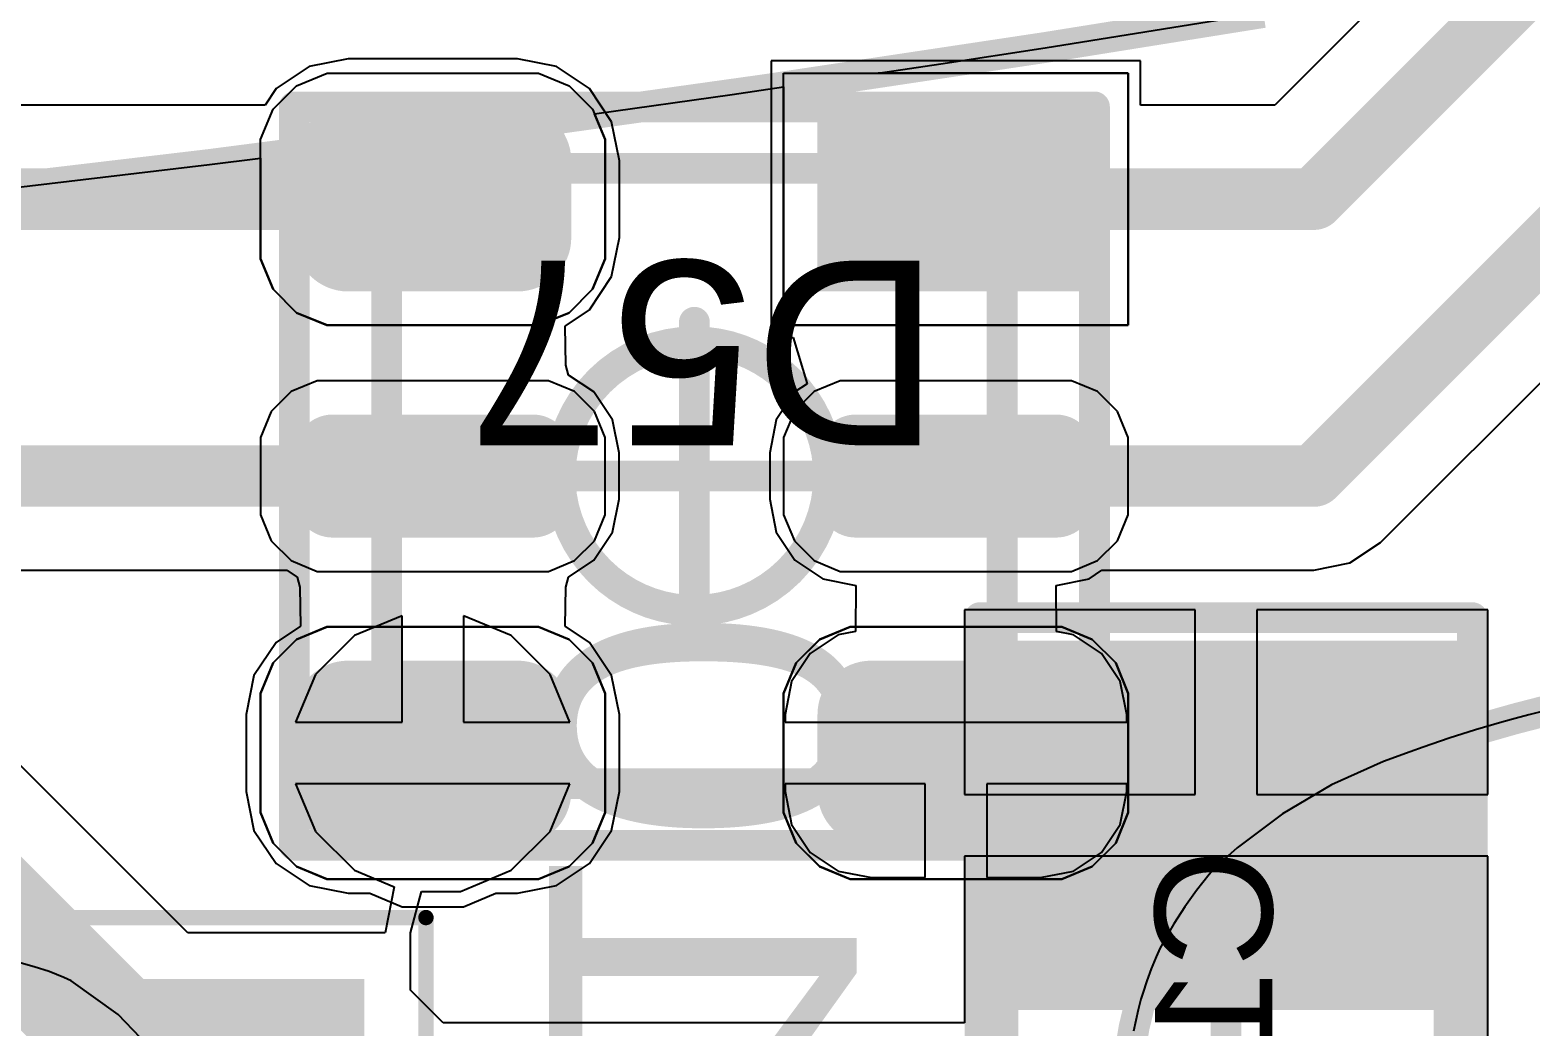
# Model space of a CAD drawing. Header units: inches. Extents: x -52 to 109, y 0 to 35.
# Drawn here: x 69.714 to 74.591, y 20.494 to 23.735 of the extents above; entities that cross this region are included whole.
import ezdxf

# ---------------------------------------------------------------- set-up
doc = ezdxf.new("R2010")
doc.units = ezdxf.units.IN
for name, color, linetype in [('Bottom Layer', 5, 'Continuous'), ('Bottom Overlay', 54, 'Continuous'), ('Bottom Paste', 16, 'Continuous'), ('Bottom Solder', 6, 'Continuous'), ('Mechanical 1', 6, 'Continuous'), ('Mechanical 4', 56, 'Continuous'), ('Top 3D Body', 76, 'Continuous'), ('Top Assembly', 56, 'Continuous'), ('Top Component Outline', 56, 'Continuous'), ('Top Courtyard', 56, 'Continuous'), ('Top Layer', 1, 'Continuous'), ('Top Overlay', 2, 'Continuous'), ('Top Paste', 8, 'Continuous'), ('Top Solder', 216, 'Continuous'), ('Via Holes', 16, 'Continuous')]:
    doc.layers.add(name, color=color, linetype=linetype)
doc.styles.add('Arial', font='', dxfattribs={"height": 0.2})
doc.styles.get('Arial').set_extended_font_data('Arial')

# ---------------------------------------------------------------- blocks, each defined once
blk = doc.blocks.new('APA_RGB_LED_2020_384')
at = {"layer": 'Top Layer'}
h = blk.add_hatch(color=1, dxfattribs=at)
edge = h.paths.add_edge_path()
edge.add_arc((-1.125, 1.025), 0.125, 90, 180)
edge.add_line((-1.25, 1.025), (-1.25, 0.775))
edge.add_arc((-1.125, 0.775), 0.125, 180, 270)
edge.add_line((-1.125, 0.65), (-0.575, 0.65))
edge.add_arc((-0.575, 0.775), 0.125, 270, 360)
edge.add_line((-0.45, 0.775), (-0.45, 1.025))
edge.add_arc((-0.575, 1.025), 0.125, 0, 90)
edge.add_line((-0.575, 1.15), (-1.125, 1.15))
h = blk.add_hatch(color=1, dxfattribs=at)
edge = h.paths.add_edge_path()
edge.add_arc((0.575, 1.025), 0.125, 90, 180)
edge.add_line((0.45, 1.025), (0.45, 0.775))
edge.add_arc((0.575, 0.775), 0.125, 180, 270)
edge.add_line((0.575, 0.65), (1.125, 0.65))
edge.add_arc((1.125, 0.775), 0.125, 270, 360)
edge.add_line((1.25, 0.775), (1.25, 1.025))
edge.add_arc((1.125, 1.025), 0.125, 0, 90)
edge.add_line((1.125, 1.15), (0.575, 1.15))
h = blk.add_hatch(color=1, dxfattribs=at)
edge = h.paths.add_edge_path()
edge.add_arc((-1.175, 0.075), 0.075, 90, 180)
edge.add_line((-1.25, 0.075), (-1.25, -0.075))
edge.add_arc((-1.175, -0.075), 0.075, 180, 270)
edge.add_line((-1.175, -0.15), (-0.525, -0.15))
edge.add_arc((-0.525, -0.075), 0.075, 270, 360)
edge.add_line((-0.45, -0.075), (-0.45, 0.075))
edge.add_arc((-0.525, 0.075), 0.075, 0, 90)
edge.add_line((-0.525, 0.15), (-1.175, 0.15))
h = blk.add_hatch(color=1, dxfattribs=at)
edge = h.paths.add_edge_path()
edge.add_arc((0.525, 0.075), 0.075, 90, 180)
edge.add_line((0.45, 0.075), (0.45, -0.075))
edge.add_arc((0.525, -0.075), 0.075, 180, 270)
edge.add_line((0.525, -0.15), (1.175, -0.15))
edge.add_arc((1.175, -0.075), 0.075, 270, 360)
edge.add_line((1.25, -0.075), (1.25, 0.075))
edge.add_arc((1.175, 0.075), 0.075, 0, 90)
edge.add_line((1.175, 0.15), (0.525, 0.15))
blk.add_hatch(color=1, dxfattribs=at).paths.add_polyline_path([(-1.25, -0.65), (-0.45, -0.65), (-0.45, -1.15), (-1.25, -1.15)])
h = blk.add_hatch(color=1, dxfattribs=at)
edge = h.paths.add_edge_path()
edge.add_arc((0.575, -0.775), 0.125, 90, 180)
edge.add_line((0.45, -0.775), (0.45, -1.025))
edge.add_arc((0.575, -1.025), 0.125, 180, 270)
edge.add_line((0.575, -1.15), (1.125, -1.15))
edge.add_arc((1.125, -1.025), 0.125, 270, 360)
edge.add_line((1.25, -1.025), (1.25, -0.775))
edge.add_arc((1.125, -0.775), 0.125, 0, 90)
edge.add_line((1.125, -0.65), (0.575, -0.65))
at = {"layer": 'Top Paste'}
h = blk.add_hatch(color=8, dxfattribs=at)
edge = h.paths.add_edge_path()
edge.add_arc((-1.125, 1.025), 0.125, 90, 180)
edge.add_line((-1.25, 1.025), (-1.25, 0.775))
edge.add_arc((-1.125, 0.775), 0.125, 180, 270)
edge.add_line((-1.125, 0.65), (-0.575, 0.65))
edge.add_arc((-0.575, 0.775), 0.125, 270, 360)
edge.add_line((-0.45, 0.775), (-0.45, 1.025))
edge.add_arc((-0.575, 1.025), 0.125, 0, 90)
edge.add_line((-0.575, 1.15), (-1.125, 1.15))
h = blk.add_hatch(color=8, dxfattribs=at)
edge = h.paths.add_edge_path()
edge.add_arc((0.575, 1.025), 0.125, 90, 180)
edge.add_line((0.45, 1.025), (0.45, 0.775))
edge.add_arc((0.575, 0.775), 0.125, 180, 270)
edge.add_line((0.575, 0.65), (1.125, 0.65))
edge.add_arc((1.125, 0.775), 0.125, 270, 360)
edge.add_line((1.25, 0.775), (1.25, 1.025))
edge.add_arc((1.125, 1.025), 0.125, 0, 90)
edge.add_line((1.125, 1.15), (0.575, 1.15))
h = blk.add_hatch(color=8, dxfattribs=at)
edge = h.paths.add_edge_path()
edge.add_arc((-1.175, 0.075), 0.075, 90, 180)
edge.add_line((-1.25, 0.075), (-1.25, -0.075))
edge.add_arc((-1.175, -0.075), 0.075, 180, 270)
edge.add_line((-1.175, -0.15), (-0.525, -0.15))
edge.add_arc((-0.525, -0.075), 0.075, 270, 360)
edge.add_line((-0.45, -0.075), (-0.45, 0.075))
edge.add_arc((-0.525, 0.075), 0.075, 0, 90)
edge.add_line((-0.525, 0.15), (-1.175, 0.15))
h = blk.add_hatch(color=8, dxfattribs=at)
edge = h.paths.add_edge_path()
edge.add_arc((0.525, 0.075), 0.075, 90, 180)
edge.add_line((0.45, 0.075), (0.45, -0.075))
edge.add_arc((0.525, -0.075), 0.075, 180, 270)
edge.add_line((0.525, -0.15), (1.175, -0.15))
edge.add_arc((1.175, -0.075), 0.075, 270, 360)
edge.add_line((1.25, -0.075), (1.25, 0.075))
edge.add_arc((1.175, 0.075), 0.075, 0, 90)
edge.add_line((1.175, 0.15), (0.525, 0.15))
blk.add_hatch(color=8, dxfattribs=at).paths.add_polyline_path([(-1.25, -0.65), (-0.45, -0.65), (-0.45, -1.15), (-1.25, -1.15)])
h = blk.add_hatch(color=8, dxfattribs=at)
edge = h.paths.add_edge_path()
edge.add_arc((0.575, -0.775), 0.125, 90, 180)
edge.add_line((0.45, -0.775), (0.45, -1.025))
edge.add_arc((0.575, -1.025), 0.125, 180, 270)
edge.add_line((0.575, -1.15), (1.125, -1.15))
edge.add_arc((1.125, -1.025), 0.125, 270, 360)
edge.add_line((1.25, -1.025), (1.25, -0.775))
edge.add_arc((1.125, -0.775), 0.125, 0, 90)
edge.add_line((1.125, -0.65), (0.575, -0.65))
at = {"layer": 'Top Solder'}
h = blk.add_hatch(color=216, dxfattribs=at)
edge = h.paths.add_edge_path()
edge.add_arc((-1.125, 1.025), 0.175, 90, 180)
edge.add_line((-1.3, 1.025), (-1.3, 0.775))
edge.add_arc((-1.125, 0.775), 0.175, 180, 270)
edge.add_line((-1.125, 0.6), (-0.575, 0.6))
edge.add_arc((-0.575, 0.775), 0.175, 270, 360)
edge.add_line((-0.4, 0.775), (-0.4, 1.025))
edge.add_arc((-0.575, 1.025), 0.175, 0, 90)
edge.add_line((-0.575, 1.2), (-1.125, 1.2))
h = blk.add_hatch(color=216, dxfattribs=at)
edge = h.paths.add_edge_path()
edge.add_arc((0.575, 1.025), 0.175, 90, 180)
edge.add_line((0.4, 1.025), (0.4, 0.775))
edge.add_arc((0.575, 0.775), 0.175, 180, 270)
edge.add_line((0.575, 0.6), (1.125, 0.6))
edge.add_arc((1.125, 0.775), 0.175, 270, 360)
edge.add_line((1.3, 0.775), (1.3, 1.025))
edge.add_arc((1.125, 1.025), 0.175, 0, 90)
edge.add_line((1.125, 1.2), (0.575, 1.2))
h = blk.add_hatch(color=216, dxfattribs=at)
edge = h.paths.add_edge_path()
edge.add_arc((-1.175, 0.075), 0.125, 90, 180)
edge.add_line((-1.3, 0.075), (-1.3, -0.075))
edge.add_arc((-1.175, -0.075), 0.125, 180, 270)
edge.add_line((-1.175, -0.2), (-0.525, -0.2))
edge.add_arc((-0.525, -0.075), 0.125, 270, 360)
edge.add_line((-0.4, -0.075), (-0.4, 0.075))
edge.add_arc((-0.525, 0.075), 0.125, 0, 90)
edge.add_line((-0.525, 0.2), (-1.175, 0.2))
h = blk.add_hatch(color=216, dxfattribs=at)
edge = h.paths.add_edge_path()
edge.add_arc((0.525, 0.075), 0.125, 90, 180)
edge.add_line((0.4, 0.075), (0.4, -0.075))
edge.add_arc((0.525, -0.075), 0.125, 180, 270)
edge.add_line((0.525, -0.2), (1.175, -0.2))
edge.add_arc((1.175, -0.075), 0.125, 270, 360)
edge.add_line((1.3, -0.075), (1.3, 0.075))
edge.add_arc((1.175, 0.075), 0.125, 0, 90)
edge.add_line((1.175, 0.2), (0.525, 0.2))
blk.add_hatch(color=216, dxfattribs=at).paths.add_polyline_path([(-1.3, -0.6), (-0.4, -0.6), (-0.4, -1.2), (-1.3, -1.2)])
h = blk.add_hatch(color=216, dxfattribs=at)
edge = h.paths.add_edge_path()
edge.add_arc((0.575, -0.775), 0.175, 90, 180)
edge.add_line((0.4, -0.775), (0.4, -1.025))
edge.add_arc((0.575, -1.025), 0.175, 180, 270)
edge.add_line((0.575, -1.2), (1.125, -1.2))
edge.add_arc((1.125, -1.025), 0.175, 270, 360)
edge.add_line((1.3, -1.025), (1.3, -0.775))
edge.add_arc((1.125, -0.775), 0.175, 0, 90)
edge.add_line((1.125, -0.6), (0.575, -0.6))
at = {"layer": 'Top Component Outline'}
for points in [[(1, 1, 0.1, 0.1, 0), (-1, 1, 0.1, 0.1, 0)], [(-1, 1, 0.1, 0.1, 0), (-1, -1, 0.1, 0.1, 0)], [(1, 1, 0.1, 0.1, 0), (1, -1, 0.1, 0.1, 0)], [(1, -1, 0.1, 0.1, 0), (-1, -1, 0.1, 0.1, 0)]]:
    blk.add_lwpolyline(points, format="xyseb", dxfattribs=at)
for points in [[(-1.025, 1, 0.05, 0.05, 1), (-0.975, 1, 0.05, 0.05, 1)], [(-1.025, 1, 0.05, 0.05, 1), (-0.975, 1, 0.05, 0.05, 1)], [(0.975, 1, 0.05, 0.05, 1), (1.025, 1, 0.05, 0.05, 1)], [(0.975, 1, 0.05, 0.05, 1), (1.025, 1, 0.05, 0.05, 1)], [(-1.025, -1, 0.05, 0.05, 1), (-0.975, -1, 0.05, 0.05, 1)], [(-1.025, -1, 0.05, 0.05, 1), (-0.975, -1, 0.05, 0.05, 1)], [(0.975, -1, 0.05, 0.05, 1), (1.025, -1, 0.05, 0.05, 1)], [(0.975, -1, 0.05, 0.05, 1), (1.025, -1, 0.05, 0.05, 1)]]:
    blk.add_lwpolyline(points, format="xyseb", close=True, dxfattribs=at)
at = {"layer": 'Top Courtyard'}
for points in [[(-1.3, 1.2, 0.1, 0.1, 0), (-1.3, -1.2, 0.1, 0.1, 0)], [(1.3, 1.2, 0.1, 0.1, 0), (-1.3, 1.2, 0.1, 0.1, 0)], [(1.3, 1.2, 0.1, 0.1, 0), (1.3, -1.2, 0.1, 0.1, 0)], [(0, 0.5, 0.1, 0.1, 0), (0, -0.5, 0.1, 0.1, 0)], [(0.5, 0, 0.1, 0.1, 0), (-0.5, 0, 0.1, 0.1, 0)], [(1.3, -1.2, 0.1, 0.1, 0), (-1.3, -1.2, 0.1, 0.1, 0)]]:
    blk.add_lwpolyline(points, format="xyseb", dxfattribs=at)
for points in [[(-1.325, 1.2, 0.05, 0.05, 1), (-1.275, 1.2, 0.05, 0.05, 1)], [(-1.325, 1.2, 0.05, 0.05, 1), (-1.275, 1.2, 0.05, 0.05, 1)], [(1.275, 1.2, 0.05, 0.05, 1), (1.325, 1.2, 0.05, 0.05, 1)], [(1.275, 1.2, 0.05, 0.05, 1), (1.325, 1.2, 0.05, 0.05, 1)], [(-0.025, 0.5, 0.05, 0.05, 1), (0.025, 0.5, 0.05, 0.05, 1)], [(-0.525, 0, 0.05, 0.05, 1), (-0.475, 0, 0.05, 0.05, 1)], [(0.475, 0, 0.05, 0.05, 1), (0.525, 0, 0.05, 0.05, 1)], [(-0.025, -0.5, 0.05, 0.05, 1), (0.025, -0.5, 0.05, 0.05, 1)], [(-1.325, -1.2, 0.05, 0.05, 1), (-1.275, -1.2, 0.05, 0.05, 1)], [(-1.325, -1.2, 0.05, 0.05, 1), (-1.275, -1.2, 0.05, 0.05, 1)], [(1.275, -1.2, 0.05, 0.05, 1), (1.325, -1.2, 0.05, 0.05, 1)], [(1.275, -1.2, 0.05, 0.05, 1), (1.325, -1.2, 0.05, 0.05, 1)]]:
    blk.add_lwpolyline(points, format="xyseb", close=True, dxfattribs=at)
at = {"layer": 'Top Overlay'}
for p, q in [((-1.3689, 1.1929), (-1.2929, 1.2689)), ((-1.2929, 1.2689), (-1.1937, 1.31)), ((-1.1937, 1.31), (-1.14, 1.31)), ((-1.14, 1.31), (-1.14, 1.31)), ((-1.14, 1.31), (-0.56, 1.31)), ((-0.56, 1.31), (-0.5063, 1.31)), ((-0.5063, 1.31), (-0.4071, 1.2689)), ((-0.4071, 1.2689), (-0.3311, 1.1929)), ((0.3311, 1.1929), (0.4071, 1.2689)), ((0.4071, 1.2689), (0.5063, 1.31)), ((0.5063, 1.31), (0.56, 1.31)), ((0.56, 1.31), (0.56, 1.31)), ((0.56, 1.31), (1.14, 1.31)), ((1.14, 1.31), (1.1937, 1.31)), ((1.1937, 1.31), (1.2929, 1.2689)), ((1.2929, 1.2689), (1.3689, 1.1929)), ((-1.41, 1.0937), (-1.3689, 1.1929)), ((-0.3311, 1.1929), (-0.29, 1.0937)), ((0.29, 1.0937), (0.3311, 1.1929)), ((1.3689, 1.1929), (1.41, 1.0937)), ((-1.41, 1.04), (-1.41, 1.0937)), ((-0.29, 1.0937), (-0.29, 1.04)), ((0.29, 1.04), (0.29, 1.0937)), ((1.41, 1.0937), (1.41, 1.04)), ((-1.41, 0.76), (-1.41, 1.04)), ((-0.29, 1.04), (-0.29, 1.04)), ((-0.29, 1.04), (-0.29, 0.76)), ((0.29, 0.76), (0.29, 1.04)), ((1.41, 1.04), (1.41, 1.04)), ((1.41, 1.04), (1.41, 0.76)), ((-1.41, 0.76), (-1.41, 0.76)), ((-1.41, 0.7063), (-1.41, 0.76)), ((-0.29, 0.76), (-0.29, 0.7063)), ((0.29, 0.76), (0.29, 0.76)), ((0.29, 0.7063), (0.29, 0.76)), ((1.41, 0.76), (1.41, 0.7063)), ((-1.3689, 0.6071), (-1.41, 0.7063)), ((-0.29, 0.7063), (-0.3311, 0.6071)), ((0.3311, 0.6071), (0.29, 0.7063)), ((1.41, 0.7063), (1.3689, 0.6071)), ((-1.2929, 0.5311), (-1.3689, 0.6071)), ((-0.3311, 0.6071), (-0.4071, 0.5311)), ((0.4071, 0.5311), (0.3311, 0.6071)), ((1.3689, 0.6071), (1.2929, 0.5311)), ((-1.1937, 0.49), (-1.2929, 0.5311)), ((-1.14, 0.49), (-1.1937, 0.49)), ((-0.56, 0.49), (-1.14, 0.49)), ((-0.5063, 0.49), (-0.56, 0.49)), ((-0.56, 0.49), (-0.56, 0.49)), ((-0.4071, 0.5311), (-0.5063, 0.49)), ((0.5063, 0.49), (0.4071, 0.5311)), ((0.56, 0.49), (0.5063, 0.49)), ((1.14, 0.49), (0.56, 0.49)), ((1.1937, 0.49), (1.14, 0.49)), ((1.14, 0.49), (1.14, 0.49)), ((1.2929, 0.5311), (1.1937, 0.49)), ((-1.2258, 0.31), (-1.3103, 0.275)), ((-1.18, 0.31), (-1.2258, 0.31)), ((-0.52, 0.31), (-1.18, 0.31)), ((-0.4742, 0.31), (-0.52, 0.31)), ((-0.52, 0.31), (-0.52, 0.31)), ((-0.3897, 0.275), (-0.4742, 0.31)), ((0.4743, 0.31), (0.3897, 0.275)), ((0.52, 0.31), (0.4743, 0.31)), ((1.18, 0.31), (0.52, 0.31)), ((1.2258, 0.31), (1.18, 0.31)), ((1.18, 0.31), (1.18, 0.31)), ((1.3103, 0.275), (1.2258, 0.31)), ((-1.3103, 0.275), (-1.375, 0.2103)), ((-0.325, 0.2103), (-0.3897, 0.275)), ((0.3897, 0.275), (0.325, 0.2103)), ((1.375, 0.2103), (1.3103, 0.275)), ((-1.375, 0.2103), (-1.41, 0.1258)), ((-0.29, 0.1258), (-0.325, 0.2103)), ((0.325, 0.2103), (0.29, 0.1258)), ((1.41, 0.1258), (1.375, 0.2103)), ((-1.41, 0.1258), (-1.41, 0.08)), ((-0.29, 0.08), (-0.29, 0.1258)), ((0.29, 0.1258), (0.29, 0.08)), ((1.41, 0.08), (1.41, 0.1258)), ((-1.41, 0.08), (-1.41, -0.08)), ((-1.41, 0.08), (-1.41, 0.08)), ((-0.29, -0.08), (-0.29, 0.08)), ((0.29, 0.08), (0.29, -0.08)), ((0.29, 0.08), (0.29, 0.08)), ((1.41, -0.08), (1.41, 0.08)), ((-1.41, -0.08), (-1.41, -0.1257)), ((-0.29, -0.1257), (-0.29, -0.08)), ((-0.29, -0.08), (-0.29, -0.08)), ((0.29, -0.08), (0.29, -0.1257)), ((1.41, -0.1257), (1.41, -0.08)), ((1.41, -0.08), (1.41, -0.08)), ((-1.41, -0.1257), (-1.375, -0.2103)), ((-0.325, -0.2103), (-0.29, -0.1257)), ((0.29, -0.1257), (0.325, -0.2103)), ((1.375, -0.2103), (1.41, -0.1257)), ((-1.375, -0.2103), (-1.3103, -0.275)), ((-0.3897, -0.275), (-0.325, -0.2103)), ((0.325, -0.2103), (0.3897, -0.275)), ((1.3103, -0.275), (1.375, -0.2103)), ((-1.3103, -0.275), (-1.2258, -0.31)), ((-0.4742, -0.31), (-0.3897, -0.275)), ((0.3897, -0.275), (0.4743, -0.31)), ((1.2258, -0.31), (1.3103, -0.275)), ((-1.2258, -0.31), (-1.18, -0.31)), ((-1.18, -0.31), (-1.18, -0.31)), ((-1.18, -0.31), (-0.52, -0.31)), ((-0.52, -0.31), (-0.4742, -0.31)), ((0.4743, -0.31), (0.52, -0.31)), ((0.52, -0.31), (0.52, -0.31)), ((0.52, -0.31), (1.18, -0.31)), ((1.18, -0.31), (1.2258, -0.31)), ((-1.41, -1.31), (-1.41, -0.49)), ((-1.41, -0.49), (-0.29, -0.49)), ((-0.29, -0.49), (-0.29, -1.31)), ((0.3311, -0.6071), (0.4071, -0.5311)), ((0.4071, -0.5311), (0.5063, -0.49)), ((0.5063, -0.49), (0.56, -0.49)), ((0.56, -0.49), (0.56, -0.49)), ((0.56, -0.49), (1.14, -0.49)), ((1.14, -0.49), (1.1937, -0.49)), ((1.1937, -0.49), (1.2929, -0.5311)), ((1.2929, -0.5311), (1.3689, -0.6071)), ((0.29, -0.7063), (0.3311, -0.6071)), ((1.3689, -0.6071), (1.41, -0.7063)), ((0.29, -0.76), (0.29, -0.7063)), ((1.41, -0.7063), (1.41, -0.76)), ((0.29, -1.04), (0.29, -0.76)), ((1.41, -0.76), (1.41, -0.76)), ((1.41, -0.76), (1.41, -1.04)), ((0.29, -1.04), (0.29, -1.04)), ((0.29, -1.0937), (0.29, -1.04)), ((1.41, -1.04), (1.41, -1.0937)), ((0.3311, -1.1929), (0.29, -1.0937)), ((1.41, -1.0937), (1.3689, -1.1929)), ((0.4071, -1.2689), (0.3311, -1.1929)), ((1.3689, -1.1929), (1.2929, -1.2689)), ((-0.29, -1.31), (-1.41, -1.31)), ((0.5063, -1.31), (0.4071, -1.2689)), ((0.56, -1.31), (0.5063, -1.31)), ((1.14, -1.31), (0.56, -1.31)), ((1.1937, -1.31), (1.14, -1.31)), ((1.14, -1.31), (1.14, -1.31)), ((1.2929, -1.2689), (1.1937, -1.31))]:
    blk.add_line(p, q, dxfattribs=at)
at = {"layer": 'Top Courtyard', "style": 'Arial'}
blk.add_text('D57', height=0.6, dxfattribs=at).set_placement((-0.8, -0.7))
blk = doc.blocks.new('CAPC2012X11L_B_443')
at = {"layer": 'Bottom Layer'}
for points in [[(-0.2, 0.7), (-0.2, -0.7), (-1.3, -0.7), (-1.3, 0.7)], [(1.3, 0.7), (1.3, -0.7), (0.2, -0.7), (0.2, 0.7)]]:
    blk.add_hatch(color=5, dxfattribs=at).paths.add_polyline_path(points)
at = {"layer": 'Bottom Paste'}
for points in [[(-0.2, 0.7), (-0.2, -0.7), (-1.3, -0.7), (-1.3, 0.7)], [(1.3, 0.7), (1.3, -0.7), (0.2, -0.7), (0.2, 0.7)]]:
    blk.add_hatch(color=16, dxfattribs=at).paths.add_polyline_path(points)
at = {"layer": 'Bottom Solder'}
for points in [[(-0.15, 0.75), (-0.15, -0.75), (-1.35, -0.75), (-1.35, 0.75)], [(1.35, 0.75), (1.35, -0.75), (0.15, -0.75), (0.15, 0.75)]]:
    blk.add_hatch(color=6, dxfattribs=at).paths.add_polyline_path(points)
at = {"layer": 'Top Assembly'}
for points in [[(1.1, 0.725, 0.1, 0.1, 0), (-1.1, 0.725, 0.1, 0.1, 0)], [(-1.1, -0.725, 0.1, 0.1, 0), (-1.1, 0.725, 0.1, 0.1, 0)], [(1.1, -0.725, 0.1, 0.1, 0), (1.1, 0.725, 0.1, 0.1, 0)], [(1.1, -0.725, 0.1, 0.1, 0), (-1.1, -0.725, 0.1, 0.1, 0)]]:
    blk.add_lwpolyline(points, format="xyseb", dxfattribs=at)
for points in [[(-1.125, 0.725, 0.05, 0.05, 1), (-1.075, 0.725, 0.05, 0.05, 1)], [(-1.125, 0.725, 0.05, 0.05, 1), (-1.075, 0.725, 0.05, 0.05, 1)], [(1.075, 0.725, 0.05, 0.05, 1), (1.125, 0.725, 0.05, 0.05, 1)], [(1.075, 0.725, 0.05, 0.05, 1), (1.125, 0.725, 0.05, 0.05, 1)], [(-1.125, -0.725, 0.05, 0.05, 1), (-1.075, -0.725, 0.05, 0.05, 1)], [(-1.125, -0.725, 0.05, 0.05, 1), (-1.075, -0.725, 0.05, 0.05, 1)], [(1.075, -0.725, 0.05, 0.05, 1), (1.125, -0.725, 0.05, 0.05, 1)], [(1.075, -0.725, 0.05, 0.05, 1), (1.125, -0.725, 0.05, 0.05, 1)]]:
    blk.add_lwpolyline(points, format="xyseb", close=True, dxfattribs=at)
at = {"layer": 'Top Courtyard'}
for points in [[(1.425, 0.8, 0.1, 0.1, 0), (-1.425, 0.8, 0.1, 0.1, 0)], [(-1.425, -0.8, 0.1, 0.1, 0), (-1.425, 0.8, 0.1, 0.1, 0)], [(1.425, -0.8, 0.1, 0.1, 0), (1.425, 0.8, 0.1, 0.1, 0)], [(0, -0.5, 0.1, 0.1, 0), (0, 0.5, 0.1, 0.1, 0)], [(0.5, 0, 0.1, 0.1, 0), (-0.5, 0, 0.1, 0.1, 0)], [(1.425, -0.8, 0.1, 0.1, 0), (-1.425, -0.8, 0.1, 0.1, 0)]]:
    blk.add_lwpolyline(points, format="xyseb", dxfattribs=at)
for points in [[(-1.45, 0.8, 0.05, 0.05, 1), (-1.4, 0.8, 0.05, 0.05, 1)], [(-1.45, 0.8, 0.05, 0.05, 1), (-1.4, 0.8, 0.05, 0.05, 1)], [(1.4, 0.8, 0.05, 0.05, 1), (1.45, 0.8, 0.05, 0.05, 1)], [(1.4, 0.8, 0.05, 0.05, 1), (1.45, 0.8, 0.05, 0.05, 1)], [(-0.025, 0.5, 0.05, 0.05, 1), (0.025, 0.5, 0.05, 0.05, 1)], [(-0.525, 0, 0.05, 0.05, 1), (-0.475, 0, 0.05, 0.05, 1)], [(0.475, 0, 0.05, 0.05, 1), (0.525, 0, 0.05, 0.05, 1)], [(-0.025, -0.5, 0.05, 0.05, 1), (0.025, -0.5, 0.05, 0.05, 1)], [(-1.45, -0.8, 0.05, 0.05, 1), (-1.4, -0.8, 0.05, 0.05, 1)], [(-1.45, -0.8, 0.05, 0.05, 1), (-1.4, -0.8, 0.05, 0.05, 1)], [(1.4, -0.8, 0.05, 0.05, 1), (1.45, -0.8, 0.05, 0.05, 1)], [(1.4, -0.8, 0.05, 0.05, 1), (1.45, -0.8, 0.05, 0.05, 1)]]:
    blk.add_lwpolyline(points, format="xyseb", close=True, dxfattribs=at)
at = {"layer": 'Top Assembly', "style": 'Arial', "text_generation_flag": 2}
blk.add_text('C10', height=0.381, rotation=-180, dxfattribs=at).set_placement((-0.675, 0.15))
blk = doc.blocks.new('CAPC0603_1608_55_N_B_449')
at = {"layer": 'Bottom Layer'}
for points in [[(-0.35, 0.5), (-0.35, -0.5), (-1.25, -0.5), (-1.25, 0.5)], [(1.25, 0.5), (1.25, -0.5), (0.35, -0.5), (0.35, 0.5)]]:
    blk.add_hatch(color=5, dxfattribs=at).paths.add_polyline_path(points)
at = {"layer": 'Bottom Paste'}
for points in [[(-0.35, 0.5), (-0.35, -0.5), (-1.25, -0.5), (-1.25, 0.5)], [(1.25, 0.5), (1.25, -0.5), (0.35, -0.5), (0.35, 0.5)]]:
    blk.add_hatch(color=16, dxfattribs=at).paths.add_polyline_path(points)
at = {"layer": 'Bottom Solder'}
for points in [[(-0.3, 0.55), (-0.3, -0.55), (-1.3, -0.55), (-1.3, 0.55)], [(1.3, 0.55), (1.3, -0.55), (0.3, -0.55), (0.3, 0.55)]]:
    blk.add_hatch(color=6, dxfattribs=at).paths.add_polyline_path(points)
at = {"layer": 'Bottom Overlay'}
for points in [[(-0.05, 0.4, 0.2, 0.2, 0), (0.05, 0.4, 0.2, 0.2, 0)], [(-0.05, -0.4, 0.2, 0.2, 0), (0.05, -0.4, 0.2, 0.2, 0)]]:
    blk.add_lwpolyline(points, format="xyseb", dxfattribs=at)
for points in [[(-0.1, 0.4, 0.1, 0.1, 1), (0, 0.4, 0.1, 0.1, 1)], [(0, 0.4, 0.1, 0.1, 1), (0.1, 0.4, 0.1, 0.1, 1)], [(-0.1, -0.4, 0.1, 0.1, 1), (0, -0.4, 0.1, 0.1, 1)], [(0, -0.4, 0.1, 0.1, 1), (0.1, -0.4, 0.1, 0.1, 1)]]:
    blk.add_lwpolyline(points, format="xyseb", close=True, dxfattribs=at)
at = {"layer": 'Top 3D Body'}
for points in [[(-0.875, -0.475, 0.1, 0.1, 0), (-0.875, 0.475, 0.1, 0.1, 0)], [(-0.875, 0.475, 0.1, 0.1, 0), (0.875, 0.475, 0.1, 0.1, 0)], [(0.875, -0.475, 0.1, 0.1, 0), (0.875, 0.475, 0.1, 0.1, 0)], [(-0.875, -0.475, 0.1, 0.1, 0), (0.875, -0.475, 0.1, 0.1, 0)]]:
    blk.add_lwpolyline(points, format="xyseb", dxfattribs=at)
for points in [[(-0.9, 0.475, 0.05, 0.05, 1), (-0.85, 0.475, 0.05, 0.05, 1)], [(-0.9, 0.475, 0.05, 0.05, 1), (-0.85, 0.475, 0.05, 0.05, 1)], [(0.85, 0.475, 0.05, 0.05, 1), (0.9, 0.475, 0.05, 0.05, 1)], [(0.85, 0.475, 0.05, 0.05, 1), (0.9, 0.475, 0.05, 0.05, 1)], [(-0.9, -0.475, 0.05, 0.05, 1), (-0.85, -0.475, 0.05, 0.05, 1)], [(-0.9, -0.475, 0.05, 0.05, 1), (-0.85, -0.475, 0.05, 0.05, 1)], [(0.85, -0.475, 0.05, 0.05, 1), (0.9, -0.475, 0.05, 0.05, 1)], [(0.85, -0.475, 0.05, 0.05, 1), (0.9, -0.475, 0.05, 0.05, 1)]]:
    blk.add_lwpolyline(points, format="xyseb", close=True, dxfattribs=at)
at = {"layer": 'Top Courtyard'}
for points in [[(-1.5, -0.75, 0.05, 0.05, 0), (-1.5, 0.75, 0.05, 0.05, 0)], [(-1.5, 0.75, 0.05, 0.05, 0), (1.5, 0.75, 0.05, 0.05, 0)], [(1.5, -0.75, 0.05, 0.05, 0), (1.5, 0.75, 0.05, 0.05, 0)], [(0, -0.475, 0.05, 0.05, 0), (0, 0.475, 0.05, 0.05, 0)], [(-0.475, 0, 0.05, 0.05, 0), (0.475, 0, 0.05, 0.05, 0)], [(-1.5, -0.75, 0.05, 0.05, 0), (1.5, -0.75, 0.05, 0.05, 0)]]:
    blk.add_lwpolyline(points, format="xyseb", dxfattribs=at)
for points in [[(-1.5125, 0.75, 0.025, 0.025, 1), (-1.4875, 0.75, 0.025, 0.025, 1)], [(-1.5125, 0.75, 0.025, 0.025, 1), (-1.4875, 0.75, 0.025, 0.025, 1)], [(1.4875, 0.75, 0.025, 0.025, 1), (1.5125, 0.75, 0.025, 0.025, 1)], [(1.4875, 0.75, 0.025, 0.025, 1), (1.5125, 0.75, 0.025, 0.025, 1)], [(-0.0125, 0.475, 0.025, 0.025, 1), (0.0125, 0.475, 0.025, 0.025, 1)], [(-0.4875, 0, 0.025, 0.025, 1), (-0.4625, 0, 0.025, 0.025, 1)], [(0.4625, 0, 0.025, 0.025, 1), (0.4875, 0, 0.025, 0.025, 1)], [(-0.0125, -0.475, 0.025, 0.025, 1), (0.0125, -0.475, 0.025, 0.025, 1)], [(-1.5125, -0.75, 0.025, 0.025, 1), (-1.4875, -0.75, 0.025, 0.025, 1)], [(-1.5125, -0.75, 0.025, 0.025, 1), (-1.4875, -0.75, 0.025, 0.025, 1)], [(1.4875, -0.75, 0.025, 0.025, 1), (1.5125, -0.75, 0.025, 0.025, 1)], [(1.4875, -0.75, 0.025, 0.025, 1), (1.5125, -0.75, 0.025, 0.025, 1)]]:
    blk.add_lwpolyline(points, format="xyseb", close=True, dxfattribs=at)

msp = doc.modelspace()

# ---------------------------------------------------------------- hatches: boundary and pattern name
at = {"layer": 'Bottom Layer'}
h = msp.add_hatch(color=5, dxfattribs=at)
edge = h.paths.add_edge_path()
edge.add_arc((71.0223, 21.3852), 0.3, 0, 360)
at = {"layer": 'Top Layer'}
h = msp.add_hatch(color=1, dxfattribs=at)
edge = h.paths.add_edge_path()
edge.add_arc((71.0223, 21.3852), 0.3, 0, 360)
at = {"layer": 'Via Holes'}
h = msp.add_hatch(color=7, dxfattribs=at)
edge = h.paths.add_edge_path()
edge.add_arc((71.0223, 21.3852), 0.15, 0, 360)

# ---------------------------------------------------------------- linework, layer by layer
at = {"layer": 'Bottom Layer'}
for p, q in [((73.5, 21.85), (72.75, 21.85)), ((72.75, 21.85), (72.75, 21.25)), ((73.5, 21.25), (73.5, 21.85)), ((74.45, 21.85), (73.7, 21.85)), ((73.7, 21.85), (73.7, 21.25)), ((74.45, 21.25), (74.45, 21.85)), ((70.9223, 21.8309), (70.7674, 21.7667)), ((70.9223, 21.4852), (70.9223, 21.8309)), ((71.2772, 21.7667), (71.1223, 21.8309)), ((71.1223, 21.8309), (71.1223, 21.4852)), ((70.2268, 20.8), (69.2384, 21.7884)), ((70.7674, 21.7667), (70.6408, 21.6401)), ((71.4037, 21.6401), (71.2772, 21.7667)), ((70.6408, 21.6401), (70.5766, 21.4852)), ((71.4679, 21.4852), (71.4037, 21.6401)), ((70.5766, 21.4852), (70.9223, 21.4852)), ((71.1223, 21.4852), (71.4679, 21.4852)), ((71.4679, 21.2852), (70.5766, 21.2852)), ((70.5766, 21.2852), (70.6408, 21.1303)), ((71.4037, 21.1303), (71.4679, 21.2852)), ((72.75, 21.25), (73.5, 21.25)), ((73.7, 21.25), (74.45, 21.25)), ((70.6408, 21.1303), (70.7674, 21.0037)), ((71.2772, 21.0037), (71.4037, 21.1303)), ((73.6, 21.05), (72.75, 21.05)), ((72.75, 21.05), (72.75, 20.5078)), ((74.45, 21.05), (73.6, 21.05)), ((74.45, 20.45), (74.45, 21.05)), ((70.7674, 21.0037), (70.8971, 20.95)), ((71.1118, 20.9352), (71.2772, 21.0037)), ((70.8971, 20.95), (70.8673, 20.8)), ((70.95, 20.8), (70.9857, 20.9352)), ((70.9857, 20.9352), (71.0413, 20.9352)), ((71.0413, 20.9352), (71.1118, 20.9352)), ((70.8, 20.8), (70.2268, 20.8)), ((70.8061, 20.8), (70.8, 20.8)), ((70.8673, 20.8), (70.8061, 20.8)), ((70.95, 20.7852), (70.95, 20.8)), ((70.95, 20.6139), (70.95, 20.7852)), ((71.0561, 20.5078), (70.95, 20.6139)), ((72.75, 20.5078), (71.0561, 20.5078))]:
    msp.add_line(p, q, dxfattribs=at)
msp.add_lwpolyline([(68.95, 21.5, 0.4, 0.4, 0), (70.3, 20.15, 0.4, 0.4, 0)], format="xyseb", dxfattribs=at)
at = {"layer": 'Mechanical 1'}
for points in [[(71.469, 22.4523, 0.1, 0.1, -0.303346), (71.8723, 22.7217, 0.1, 0.1, 0)], [(71.8723, 22.7217, 0.1, 0.1, -0.198913), (72.1809, 22.5939, 0.1, 0.1, 0)], [(72.1809, 22.5939, 0.1, 0.1, -0.198913), (72.3087, 22.2852, 0.1, 0.1, 0)], [(71.5636, 21.9766, 0.1, 0.1, -0.303347), (71.469, 22.4523, 0.1, 0.1, 0)], [(72.3087, 22.2852, 0.1, 0.1, -0.303346), (72.0393, 21.882, 0.1, 0.1, 0)], [(72.0393, 21.882, 0.1, 0.1, -0.303347), (71.5636, 21.9766, 0.1, 0.1, 0)]]:
    msp.add_lwpolyline(points, format="xyseb", dxfattribs=at)
for points in [[(71.8473, 22.7217, 0.05, 0.05, 1), (71.8973, 22.7217, 0.05, 0.05, 1)], [(71.8473, 22.7217, 0.05, 0.05, 1), (71.8973, 22.7217, 0.05, 0.05, 1)], [(72.1559, 22.5939, 0.05, 0.05, 1), (72.2059, 22.5939, 0.05, 0.05, 1)], [(72.1559, 22.5939, 0.05, 0.05, 1), (72.2059, 22.5939, 0.05, 0.05, 1)], [(71.444, 22.4523, 0.05, 0.05, 1), (71.494, 22.4523, 0.05, 0.05, 1)], [(71.444, 22.4523, 0.05, 0.05, 1), (71.494, 22.4523, 0.05, 0.05, 1)], [(72.2837, 22.2852, 0.05, 0.05, 1), (72.3337, 22.2852, 0.05, 0.05, 1)], [(72.2837, 22.2852, 0.05, 0.05, 1), (72.3337, 22.2852, 0.05, 0.05, 1)], [(71.5386, 21.9766, 0.05, 0.05, 1), (71.5886, 21.9766, 0.05, 0.05, 1)], [(71.5386, 21.9766, 0.05, 0.05, 1), (71.5886, 21.9766, 0.05, 0.05, 1)], [(72.0143, 21.882, 0.05, 0.05, 1), (72.0643, 21.882, 0.05, 0.05, 1)], [(72.0143, 21.882, 0.05, 0.05, 1), (72.0643, 21.882, 0.05, 0.05, 1)]]:
    msp.add_lwpolyline(points, format="xyseb", close=True, dxfattribs=at)
at = {"layer": 'Mechanical 4'}
for points in [[(73.0123, 23.6783, 0.1, 0.1, 0), (73.7207, 23.7919, 0.1, 0.1, 0)], [(73.0123, 23.6783, 0.1, 0.1, -0.007693), (70.2966, 23.298, 0.1, 0.1, 0)], [(67.0257, 22.9111, 0.1, 0.1, 0), (70.2966, 23.298, 0.1, 0.1, 0)], [(74.5397, 21.4963, 0.1, 0.1, -0.022694), (74.9018, 21.5781, 0.1, 0.1, 0)], [(74.1983, 21.3877, 0.1, 0.1, -0.022879), (74.5397, 21.4963, 0.1, 0.1, 0)], [(73.5665, 21.014, 0.1, 0.1, -0.110699), (74.1983, 21.3877, 0.1, 0.1, 0)], [(73.4134, 20.8013, 0.1, 0.1, -0.048764), (73.5665, 21.014, 0.1, 0.1, 0)], [(73.3811, 20.7426, 0.1, 0.1, -0.016099), (73.4134, 20.8013, 0.1, 0.1, 0)], [(73.323, 20.5849, 0.1, 0.1, -0.040111), (73.3811, 20.7426, 0.1, 0.1, 0)], [(69.6521, 20.7094, 0.1, 0.1, -0.058339), (69.8476, 20.645, 0.1, 0.1, 0)], [(69.8476, 20.645, 0.1, 0.1, -0.250056), (70.5648, 19.3909, 0.1, 0.1, 0)], [(73.2756, 20.3053, 0.1, 0.1, -0.049629), (73.323, 20.5849, 0.1, 0.1, 0)]]:
    msp.add_lwpolyline(points, format="xyseb", dxfattribs=at)
for points in [[(72.9873, 23.6783, 0.05, 0.05, 1), (73.0373, 23.6783, 0.05, 0.05, 1)], [(72.9873, 23.6783, 0.05, 0.05, 1), (73.0373, 23.6783, 0.05, 0.05, 1)], [(70.2716, 23.298, 0.05, 0.05, 1), (70.3216, 23.298, 0.05, 0.05, 1)], [(70.2716, 23.298, 0.05, 0.05, 1), (70.3216, 23.298, 0.05, 0.05, 1)], [(74.5147, 21.4963, 0.05, 0.05, 1), (74.5647, 21.4963, 0.05, 0.05, 1)], [(74.5147, 21.4963, 0.05, 0.05, 1), (74.5647, 21.4963, 0.05, 0.05, 1)], [(74.1733, 21.3877, 0.05, 0.05, 1), (74.2233, 21.3877, 0.05, 0.05, 1)], [(74.1733, 21.3877, 0.05, 0.05, 1), (74.2233, 21.3877, 0.05, 0.05, 1)], [(73.5415, 21.014, 0.05, 0.05, 1), (73.5915, 21.014, 0.05, 0.05, 1)], [(73.5415, 21.014, 0.05, 0.05, 1), (73.5915, 21.014, 0.05, 0.05, 1)], [(73.3884, 20.8013, 0.05, 0.05, 1), (73.4383, 20.8013, 0.05, 0.05, 1)], [(73.3884, 20.8013, 0.05, 0.05, 1), (73.4383, 20.8013, 0.05, 0.05, 1)], [(73.3561, 20.7426, 0.05, 0.05, 1), (73.4061, 20.7426, 0.05, 0.05, 1)], [(73.3561, 20.7426, 0.05, 0.05, 1), (73.4061, 20.7426, 0.05, 0.05, 1)], [(69.8226, 20.645, 0.05, 0.05, 1), (69.8726, 20.645, 0.05, 0.05, 1)], [(69.8226, 20.645, 0.05, 0.05, 1), (69.8726, 20.645, 0.05, 0.05, 1)], [(73.298, 20.5849, 0.05, 0.05, 1), (73.348, 20.5849, 0.05, 0.05, 1)], [(73.298, 20.5849, 0.05, 0.05, 1), (73.348, 20.5849, 0.05, 0.05, 1)]]:
    msp.add_lwpolyline(points, format="xyseb", close=True, dxfattribs=at)
at = {"layer": 'Top Layer'}
for p, q in [((74.483, 24.2156), (73.7585, 23.4911)), ((70.6205, 23.6164), (70.5129, 23.5445)), ((70.7473, 23.6416), (70.6205, 23.6164)), ((71.2973, 23.6416), (70.7473, 23.6416)), ((71.4241, 23.6164), (71.2973, 23.6416)), ((71.5316, 23.5445), (71.4241, 23.6164)), ((73.3223, 23.6352), (72.1223, 23.6352)), ((72.1223, 23.6352), (72.1223, 22.7352)), ((73.3223, 23.4911), (73.3223, 23.6352)), ((70.5129, 23.5445), (70.4772, 23.4911)), ((71.6034, 23.437), (71.5316, 23.5445)), ((70.4772, 23.4911), (69.3852, 23.4911)), ((73.7585, 23.4911), (73.3223, 23.4911)), ((71.6286, 23.3102), (71.6034, 23.437)), ((71.6286, 23.0602), (71.6286, 23.3102)), ((71.6034, 22.9334), (71.6286, 23.0602)), ((71.5316, 22.8259), (71.6034, 22.9334)), ((71.452, 22.7727), (71.5316, 22.8259)), ((74.1015, 22.0689), (74.826, 22.7934)), ((71.4541, 22.6461), (71.452, 22.7727)), ((72.1223, 22.7352), (72.1935, 22.7352)), ((72.1935, 22.7352), (72.239, 22.5852)), ((71.4631, 22.6135), (71.4541, 22.6461)), ((71.5455, 22.5585), (71.4631, 22.6135)), ((72.239, 22.5852), (72.199, 22.5585)), ((71.6063, 22.4675), (71.5455, 22.5585)), ((72.199, 22.5585), (72.1382, 22.4675)), ((71.6276, 22.3602), (71.6063, 22.4675)), ((72.1382, 22.4675), (72.1169, 22.3602)), ((71.6276, 22.2102), (71.6276, 22.3602)), ((72.1169, 22.3602), (72.1169, 22.2102)), ((71.6063, 22.1029), (71.6276, 22.2102)), ((72.1169, 22.2102), (72.1382, 22.1029)), ((71.5455, 22.012), (71.6063, 22.1029)), ((72.1382, 22.1029), (72.199, 22.012)), ((74.0023, 22.0026), (74.1015, 22.0689)), ((71.4631, 21.9569), (71.5455, 22.012)), ((72.199, 22.012), (72.29, 21.9512)), ((73.8852, 21.9793), (74.0023, 22.0026)), ((69.6119, 21.9793), (70.5478, 21.9793)), ((70.5478, 21.9793), (70.5814, 21.9569)), ((70.5814, 21.9569), (70.5904, 21.9244)), ((71.4541, 21.9244), (71.4631, 21.9569)), ((72.29, 21.9512), (72.3973, 21.9298)), ((73.0473, 21.9298), (73.1546, 21.9512)), ((73.1546, 21.9512), (73.1967, 21.9793)), ((73.1967, 21.9793), (73.8852, 21.9793)), ((73.8852, 21.9793), (73.8852, 21.9793)), ((70.5904, 21.9244), (70.5926, 21.7977)), ((71.452, 21.7977), (71.4541, 21.9244)), ((72.3973, 21.9298), (72.3959, 21.7804)), ((73.0486, 21.7804), (73.0473, 21.9298)), ((70.5926, 21.7977), (70.5129, 21.7445)), ((71.5316, 21.7445), (71.452, 21.7977)), ((72.34, 21.7693), (72.249, 21.7085)), ((72.3959, 21.7804), (72.34, 21.7693)), ((73.1046, 21.7693), (73.0486, 21.7804)), ((73.1955, 21.7085), (73.1046, 21.7693)), ((70.5129, 21.7445), (70.4411, 21.637)), ((71.6034, 21.637), (71.5316, 21.7445)), ((72.249, 21.7085), (72.1882, 21.6175)), ((73.2563, 21.6175), (73.1955, 21.7085)), ((70.4411, 21.637), (70.4159, 21.5102)), ((71.6286, 21.5102), (71.6034, 21.637)), ((72.1882, 21.6175), (72.1669, 21.5102)), ((73.2776, 21.5102), (73.2563, 21.6175)), ((70.4159, 21.5102), (70.4159, 21.2602)), ((71.6286, 21.2602), (71.6286, 21.5102)), ((72.1669, 21.5102), (72.1669, 21.4852)), ((73.2776, 21.4852), (73.2776, 21.5102)), ((72.1669, 21.4852), (72.7223, 21.4852)), ((72.7223, 21.4852), (73.2776, 21.4852)), ((72.6223, 21.2852), (72.1669, 21.2852)), ((72.1669, 21.2852), (72.1669, 21.2602)), ((72.6223, 20.9798), (72.6223, 21.2852)), ((73.2776, 21.2852), (72.8223, 21.2852)), ((72.8223, 21.2852), (72.8223, 20.9798)), ((73.2776, 21.2602), (73.2776, 21.2852)), ((70.4159, 21.2602), (70.4411, 21.1334)), ((71.6034, 21.1334), (71.6286, 21.2602)), ((72.1669, 21.2602), (72.1882, 21.1529)), ((73.2563, 21.1529), (73.2776, 21.2602)), ((70.4411, 21.1334), (70.5129, 21.0259)), ((71.5316, 21.0259), (71.6034, 21.1334)), ((72.1882, 21.1529), (72.249, 21.062)), ((73.1955, 21.062), (73.2563, 21.1529)), ((70.5129, 21.0259), (70.6205, 20.9541)), ((71.4241, 20.9541), (71.5316, 21.0259)), ((72.249, 21.062), (72.34, 21.0012)), ((73.1046, 21.0012), (73.1955, 21.062)), ((72.34, 21.0012), (72.4473, 20.9798)), ((72.4473, 20.9798), (72.6223, 20.9798)), ((72.8223, 20.9798), (72.9973, 20.9798)), ((72.9973, 20.9798), (73.1046, 21.0012)), ((70.6205, 20.9541), (70.7473, 20.9289)), ((70.7473, 20.9289), (70.8175, 20.9289)), ((70.8175, 20.9289), (70.9228, 20.8852)), ((71.1217, 20.8852), (71.2271, 20.9289)), ((71.2271, 20.9289), (71.2973, 20.9289)), ((71.2973, 20.9289), (71.4241, 20.9541)), ((70.9228, 20.8852), (71.1217, 20.8852))]:
    msp.add_line(p, q, dxfattribs=at)
for points in [[(73.8852, 23.1852, 0.2, 0.2, 0), (74.6993, 23.9993, 0.2, 0.2, 0)], [(69.3852, 23.1852, 0.2, 0.2, 0), (71.0223, 23.1852, 0.2, 0.2, 0)], [(72.7223, 23.1852, 0.2, 0.2, 0), (73.8852, 23.1852, 0.2, 0.2, 0)], [(73.8852, 22.2852, 0.2, 0.2, 0), (74.6993, 23.0993, 0.2, 0.2, 0)], [(69.4852, 22.2852, 0.2, 0.2, 0), (71.0223, 22.2852, 0.2, 0.2, 0)], [(72.7223, 22.2852, 0.2, 0.2, 0), (73.8852, 22.2852, 0.2, 0.2, 0)]]:
    msp.add_lwpolyline(points, format="xyseb", dxfattribs=at)
for points in [[(70.9723, 23.1852, 0.1, 0.1, 1), (71.0723, 23.1852, 0.1, 0.1, 1)], [(72.6723, 23.1852, 0.1, 0.1, 1), (72.7723, 23.1852, 0.1, 0.1, 1)], [(73.8352, 23.1852, 0.1, 0.1, 1), (73.9352, 23.1852, 0.1, 0.1, 1)], [(73.8352, 23.1852, 0.1, 0.1, 1), (73.9352, 23.1852, 0.1, 0.1, 1)], [(70.9723, 22.2852, 0.1, 0.1, 1), (71.0723, 22.2852, 0.1, 0.1, 1)], [(72.6723, 22.2852, 0.1, 0.1, 1), (72.7723, 22.2852, 0.1, 0.1, 1)], [(73.8352, 22.2852, 0.1, 0.1, 1), (73.9352, 22.2852, 0.1, 0.1, 1)], [(73.8352, 22.2852, 0.1, 0.1, 1), (73.9352, 22.2852, 0.1, 0.1, 1)]]:
    msp.add_lwpolyline(points, format="xyseb", close=True, dxfattribs=at)
at = {"layer": 'Top Overlay'}
for p, q in [((73.0122, 23.6775), (73.7206, 23.7909)), ((72.6735, 23.6254), (73.0122, 23.6775)), ((73.0122, 23.6775), (73.0122, 23.6775)), ((72.4691, 23.5952), (72.6735, 23.6254)), ((73.2823, 23.5952), (72.4691, 23.5952)), ((73.2823, 22.7752), (73.2823, 23.5952)), ((71.5476, 23.4625), (71.9953, 23.5252)), ((71.9953, 23.5252), (72.1623, 23.5499)), ((72.1623, 23.5499), (72.1623, 22.7752)), ((71.5823, 23.3789), (71.5476, 23.4625)), ((71.5823, 23.3252), (71.5823, 23.3789)), ((70.2968, 23.2974), (70.4623, 23.3183)), ((70.4623, 23.3183), (70.4623, 23.0452)), ((71.5823, 23.0452), (71.5823, 23.3252)), ((67.2502, 22.9371), (70.2968, 23.2974)), ((70.4623, 23.0452), (70.4623, 22.9915)), ((71.5823, 22.9915), (71.5823, 23.0452)), ((70.4623, 22.9915), (70.5034, 22.8923)), ((71.5412, 22.8923), (71.5823, 22.9915)), ((70.5034, 22.8923), (70.5793, 22.8163)), ((71.4652, 22.8163), (71.5412, 22.8923)), ((70.5793, 22.8163), (70.6785, 22.7752)), ((71.366, 22.7752), (71.4652, 22.8163)), ((70.6785, 22.7752), (71.366, 22.7752)), ((72.1623, 22.7752), (73.2823, 22.7752)), ((70.6465, 22.5952), (70.562, 22.5602)), ((71.398, 22.5952), (70.6465, 22.5952)), ((71.4825, 22.5602), (71.398, 22.5952)), ((72.3465, 22.5952), (72.262, 22.5602)), ((73.098, 22.5952), (72.3465, 22.5952)), ((73.1825, 22.5602), (73.098, 22.5952)), ((70.562, 22.5602), (70.4973, 22.4955)), ((71.5472, 22.4955), (71.4825, 22.5602)), ((72.262, 22.5602), (72.1973, 22.4955)), ((73.2472, 22.4955), (73.1825, 22.5602)), ((70.4973, 22.4955), (70.4623, 22.411)), ((71.5823, 22.411), (71.5472, 22.4955)), ((72.1973, 22.4955), (72.1623, 22.411)), ((73.2823, 22.411), (73.2472, 22.4955)), ((70.4623, 22.411), (70.4623, 22.3652)), ((71.5823, 22.3652), (71.5823, 22.411)), ((72.1623, 22.411), (72.1623, 22.3652)), ((73.2823, 22.3652), (73.2823, 22.411)), ((70.4623, 22.3652), (70.4623, 22.2052)), ((71.5823, 22.2052), (71.5823, 22.3652)), ((72.1623, 22.3652), (72.1623, 22.2052)), ((73.2823, 22.2052), (73.2823, 22.3652)), ((70.4623, 22.2052), (70.4623, 22.1595)), ((71.5823, 22.1595), (71.5823, 22.2052)), ((72.1623, 22.2052), (72.1623, 22.1595)), ((73.2823, 22.1595), (73.2823, 22.2052)), ((70.4623, 22.1595), (70.4973, 22.0749)), ((71.5472, 22.0749), (71.5823, 22.1595)), ((72.1623, 22.1595), (72.1973, 22.0749)), ((73.2472, 22.0749), (73.2823, 22.1595)), ((70.4973, 22.0749), (70.562, 22.0102)), ((71.4825, 22.0102), (71.5472, 22.0749)), ((72.1973, 22.0749), (72.262, 22.0102)), ((73.1825, 22.0102), (73.2472, 22.0749)), ((70.562, 22.0102), (70.6465, 21.9752)), ((71.398, 21.9752), (71.4825, 22.0102)), ((72.262, 22.0102), (72.3465, 21.9752)), ((73.098, 21.9752), (73.1825, 22.0102)), ((70.6465, 21.9752), (71.398, 21.9752)), ((72.3465, 21.9752), (73.098, 21.9752)), ((70.5793, 21.7541), (70.5034, 21.6782)), ((70.6785, 21.7952), (70.5793, 21.7541)), ((71.366, 21.7952), (70.6785, 21.7952)), ((71.4652, 21.7541), (71.366, 21.7952)), ((71.5412, 21.6782), (71.4652, 21.7541)), ((72.2793, 21.7541), (72.2034, 21.6782)), ((72.3785, 21.7952), (72.2793, 21.7541)), ((73.066, 21.7952), (72.3785, 21.7952)), ((73.1652, 21.7541), (73.066, 21.7952)), ((73.2412, 21.6782), (73.1652, 21.7541)), ((70.5034, 21.6782), (70.4623, 21.5789)), ((71.5823, 21.5789), (71.5412, 21.6782)), ((72.2034, 21.6782), (72.1623, 21.5789)), ((73.2823, 21.5789), (73.2412, 21.6782)), ((70.4623, 21.5789), (70.4623, 21.5252)), ((71.5823, 21.5252), (71.5823, 21.5789)), ((72.1623, 21.5789), (72.1623, 21.5252)), ((73.2823, 21.5252), (73.2823, 21.5789)), ((70.4623, 21.5252), (70.4623, 21.2452)), ((71.5823, 21.2452), (71.5823, 21.5252)), ((72.1623, 21.5252), (72.1623, 21.2452)), ((73.2823, 21.2452), (73.2823, 21.5252)), ((74.5842, 21.5091), (74.5394, 21.4971)), ((74.6743, 21.5316), (74.5842, 21.5091)), ((74.4103, 21.4601), (74.3249, 21.4329)), ((74.4962, 21.4852), (74.4103, 21.4601)), ((74.5394, 21.4971), (74.4962, 21.4852)), ((74.3249, 21.4329), (74.2402, 21.4038)), ((74.1981, 21.3885), (74.111, 21.3576)), ((74.2402, 21.4038), (74.1981, 21.3885)), ((74.111, 21.3576), (73.9424, 21.2815)), ((73.9424, 21.2815), (73.7833, 21.1874)), ((70.4623, 21.2452), (70.4623, 21.1915)), ((71.5823, 21.1915), (71.5823, 21.2452)), ((72.1623, 21.2452), (72.1623, 21.1915)), ((73.2823, 21.1915), (73.2823, 21.2452)), ((70.4623, 21.1915), (70.5034, 21.0923)), ((71.5412, 21.0923), (71.5823, 21.1915)), ((72.1623, 21.1915), (72.2034, 21.0923)), ((73.2412, 21.0923), (73.2823, 21.1915)), ((73.7833, 21.1874), (73.6355, 21.0763)), ((70.5034, 21.0923), (70.5793, 21.0163)), ((71.4652, 21.0163), (71.5412, 21.0923)), ((72.2034, 21.0923), (72.2793, 21.0163)), ((73.1652, 21.0163), (73.2412, 21.0923)), ((73.6355, 21.0763), (73.5664, 21.0149)), ((70.5793, 21.0163), (70.6785, 20.9752)), ((70.6785, 20.9752), (71.366, 20.9752)), ((71.366, 20.9752), (71.4652, 21.0163)), ((72.2793, 21.0163), (72.3785, 20.9752)), ((72.3785, 20.9752), (73.066, 20.9752)), ((73.066, 20.9752), (73.1652, 21.0163)), ((73.5449, 20.9899), (73.504, 20.9383)), ((73.5664, 21.0149), (73.5449, 20.9899)), ((73.504, 20.9383), (73.4657, 20.8848)), ((73.4657, 20.8848), (73.4302, 20.8294)), ((73.4302, 20.8294), (73.4134, 20.801)), ((73.4009, 20.779), (73.3929, 20.7642)), ((73.4092, 20.7937), (73.4009, 20.779)), ((73.4134, 20.801), (73.4092, 20.7937)), ((73.3813, 20.7417), (73.3727, 20.7225)), ((73.3851, 20.7492), (73.3813, 20.7417)), ((73.3813, 20.7417), (73.3813, 20.7417)), ((73.3929, 20.7642), (73.3851, 20.7492)), ((69.7269, 20.6904), (69.677, 20.7036)), ((69.7758, 20.6742), (69.7269, 20.6904)), ((73.3566, 20.6838), (73.342, 20.6444)), ((73.3727, 20.7225), (73.3566, 20.6838)), ((69.8238, 20.6552), (69.7758, 20.6742)), ((69.8473, 20.6447), (69.8238, 20.6552)), ((70, 20.5352), (69.8473, 20.6447)), ((73.342, 20.6444), (73.329, 20.6044)), ((73.3231, 20.5843), (73.3141, 20.55)), ((73.329, 20.6044), (73.3231, 20.5843)), ((70.2596, 20.2645), (70, 20.5352)), ((73.3141, 20.55), (73.2987, 20.4809))]:
    msp.add_line(p, q, dxfattribs=at)

# ---------------------------------------------------------------- block references
for name, p, rotation in [('APA_RGB_LED_2020_384', (71.8723, 22.2852), 180), ('CAPC2012X11L_B_443', (73.6, 20.4), 270)]:
    msp.add_blockref(name, p, dxfattribs=dict(rotation=rotation))
msp.add_blockref('CAPC0603_1608_55_N_B_449', (69.5, 20.1))

# ---------------------------------------------------------------- texts
at = {"layer": 'Bottom Overlay', "style": 'Arial', "text_generation_flag": 2}
msp.add_text('C10', height=1, rotation=270, dxfattribs=at).set_placement((71.4, 19.3))

doc.saveas('drawing.dxf')
